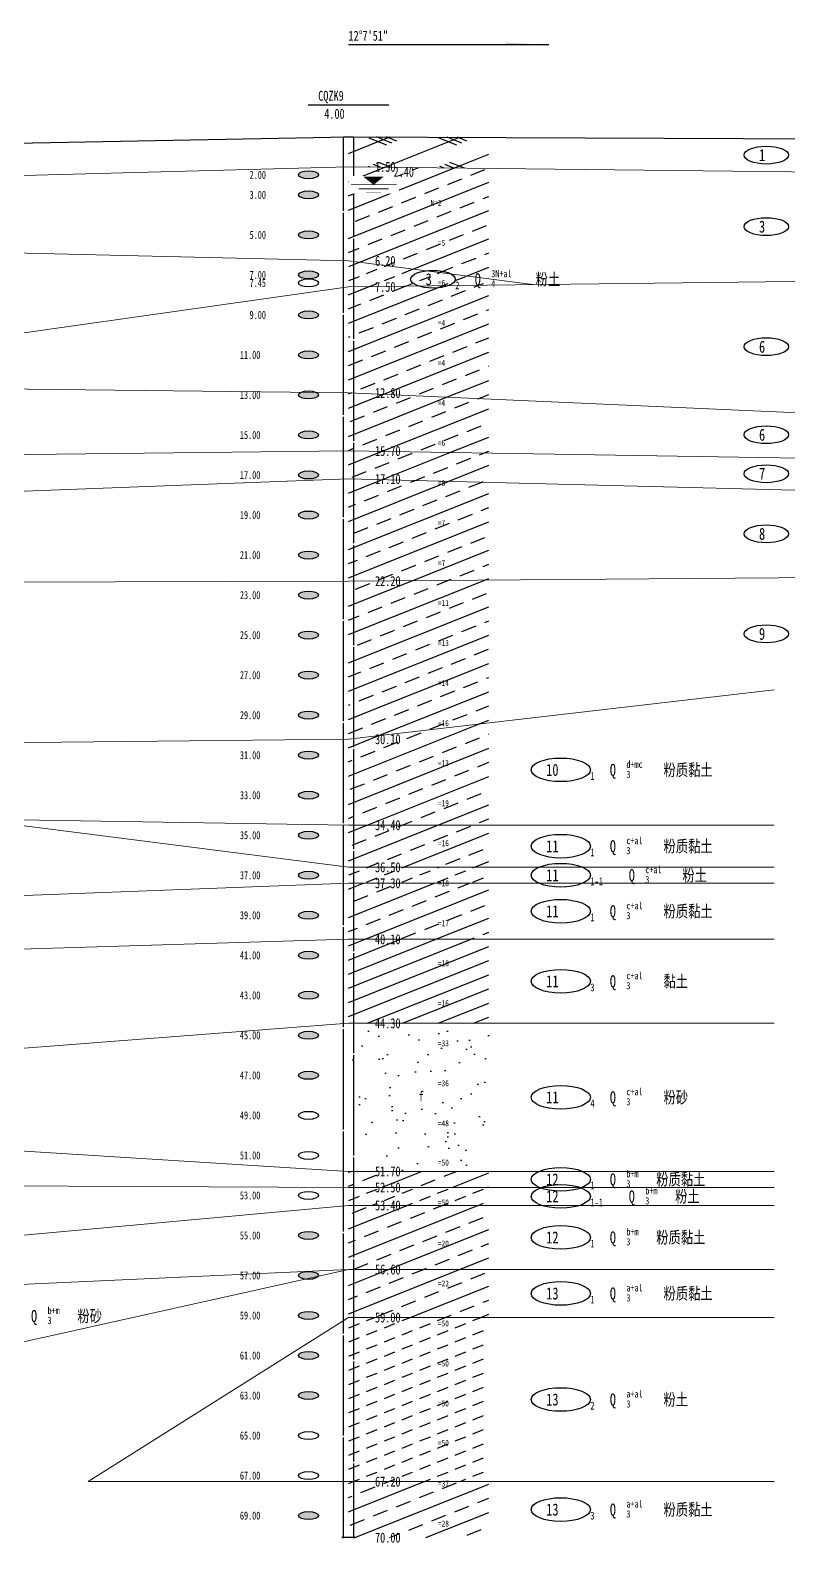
# Model space of a CAD drawing. Header units: millimetres. Extents: x 946 to 3601, y 223 to 2569.
# Drawn here: x 1932.4 to 1970.3, y 267.2 to 342.8 of the extents above; entities that cross this region are included whole.
import ezdxf

# ---------------------------------------------------------------- set-up
doc = ezdxf.new("R2010")
doc.units = ezdxf.units.MM
doc.linetypes.add('sx', pattern=[10, 5, 0, 5, 0])
for name, color, linetype in [('GiCAD_PouMian', 7, 'Continuous'), ('GICAD_QUYANG', 7, 'Continuous'), ('地形线', 7, 'Continuous'), ('地质-地层符号', 3, 'Continuous'), ('地质-地面线', 7, 'Continuous'), ('地质-填充花纹', 8, 'Continuous'), ('地质-标贯', 7, 'Continuous'), ('地质-水位线', 5, 'Continuous'), ('地质-钻孔', 7, 'Continuous')]:
    doc.layers.add(name, color=color, linetype=linetype)
doc.layers.add('地质-地层线', color=7, linetype='Continuous', lineweight=15)
doc.layers.add('地质-文字', color=7, linetype='Continuous', lineweight=15)
doc.styles.add('LZ_FONTS_FS', font='', dxfattribs={"width": 0.7})
doc.styles.add('LZ_PMT_LINE', font='', dxfattribs={"height": 2})
doc.styles.add('剖线方向', font='', dxfattribs={"width": 0.7, "height": 2.5})
doc.styles.add('叠加符号', font='', dxfattribs={"width": 0.7, "height": 2.5})
doc.styles.add('地下水位', font='', dxfattribs={"width": 0.7, "height": 2.5})
doc.styles.add('地层编号', font='', dxfattribs={"width": 0.7, "height": 3})
doc.styles.add('层底标注', font='', dxfattribs={"width": 0.7, "height": 2.5})
doc.styles.add('岩土名称', font='', dxfattribs={"width": 0.7, "height": 3})
doc.styles.add('时代', font='', dxfattribs={"width": 0.7, "height": 3})
doc.styles.add('标贯动探', font='', dxfattribs={"width": 0.7, "height": 1.5})
doc.styles.add('钻孔标注', font='', dxfattribs={"width": 0.7, "height": 2.5})
doc.styles.get('LZ_FONTS_FS').set_extended_font_data('仿宋_GB2312')
doc.styles.get('LZ_PMT_LINE').set_extended_font_data('仿宋_GB2312')
doc.styles.get('剖线方向').set_extended_font_data('仿宋_GB2312')
doc.styles.get('叠加符号').set_extended_font_data('仿宋_GB2312')
doc.styles.get('地下水位').set_extended_font_data('仿宋_GB2312')
doc.styles.get('地层编号').set_extended_font_data('仿宋_GB2312')
doc.styles.get('层底标注').set_extended_font_data('仿宋_GB2312')
doc.styles.get('岩土名称').set_extended_font_data('仿宋_GB2312')
doc.styles.get('时代').set_extended_font_data('仿宋_GB2312')
doc.styles.get('标贯动探').set_extended_font_data('仿宋_GB2312')
doc.styles.get('钻孔标注').set_extended_font_data('仿宋_GB2312')
doc.linetypes.add('swx', pattern='A,7,-1.5,["●",LZ_PMT_LINE,S=0.05,R=0,X=0,Y=0],-1.5', length=10)
pattern_1 = [(21.80141, (207.059, -62.8771), (-1.7677652, 0.7071061), []), (21.80141, (208.809, -62.8771), (-1.7677652, 0.7071061), [0.76157655, -0.4759851])]
pattern_2 = [(21.80141, (207.059, -62.8771), (-0.88388348, 0.3535534), [0.571183, -0.38078866])]

# ---------------------------------------------------------------- blocks, each defined once
blk = doc.blocks.new('pxfx')
blk.add_hatch(color=7).paths.add_polyline_path([(15.69, 0), (15.69, 0.52), (20.1, 0)])
at = {"color": 7, "linetype": 'Continuous'}
blk.add_wipeout([(-10.23, -0.22), (10.32, -0.22), (10.32, 0.73), (-10.23, 0.73)], dxfattribs=at)
at = {"layer": '地形线', "color": 7}
blk.add_line((20, 0), (0, 0), dxfattribs=at)
blk = doc.blocks.new('shuiweifh')
at = {"color": 7, "linetype": 'swx'}
blk.add_wipeout([(-2.47, -2.24), (2.54, -2.24), (2.54, 2.22), (-2.47, 2.22)], dxfattribs=at).dxf.layer = '地质-水位线'
at = {"color": 7}
blk.add_lwpolyline([(0, 0, 0, 2, 0), (0, 2, 2, 2, 0)], format="xyseb", dxfattribs=at)
for points, const_width in [([(-2.25, 0.02), (2.32, 0.02)], 0.075), ([(-1.5, -1), (1.5, -1)], 0.075), ([(-0.75, -2), (0.75, -2)], 0.05)]:
    blk.add_lwpolyline(points, dxfattribs=dict(at, const_width=const_width))
blk = doc.blocks.new('gkqy_yuan.dwg不标1')
at = {"layer": 'GiCAD_PouMian'}
h = blk.add_hatch(color=7, dxfattribs=at)
edge = h.paths.add_edge_path()
edge.add_arc((0, 0), 1, 0, 360)
at = {"layer": 'GICAD_QUYANG', "color": 7}
blk.add_circle((0, 0), 1, dxfattribs=at)
blk = doc.blocks.new('gkqy_rao.dwg不标1')
at = {"layer": 'GICAD_QUYANG', "color": 7}
blk.add_circle((0, 0), 1, dxfattribs=at)

msp = doc.modelspace()

# ---------------------------------------------------------------- hatches: boundary and pattern name
at = {"layer": '地质-填充花纹', "linetype": 'Continuous'}
h = msp.add_hatch(dxfattribs=at)
h.set_pattern_fill('GKZTT', color=256, scale=0.25, style=0, pattern_type=2)
h.set_pattern_definition([(21.80141, (207.059, -62.8771), (-1.767767, 0.7071068), []), (158.19859, (207.684, -62.977), (-3.535534, -1.4142136), [0.9519716, -2.855915]), (158.19859, (207.434, -63.077), (-3.535534, -1.4142136), [0.9519716, -2.855915]), (158.19859, (207.184, -63.177), (-3.535534, -1.4142136), [0.9519716, -2.855915]), (158.19859, (211.184, -62.977), (-3.535534, -1.4142136), [0.9519716, -2.855915]), (158.19859, (210.934, -63.077), (-3.535534, -1.4142136), [0.9519716, -2.855915]), (158.19859, (210.684, -63.177), (-3.535534, -1.4142136), [0.9519716, -2.855915])])
h.paths.add_polyline_path([(1955.288, 337.433), (1955.288, 335.884), (1948.288, 335.963), (1948.288, 337.463)])
h = msp.add_hatch(dxfattribs=at)
h.set_pattern_fill('GLYNT', color=256, scale=0.25, style=0, pattern_type=2)
h.set_pattern_definition(pattern_1)
h.paths.add_polyline_path([(1955.288, 335.884), (1955.288, 330.36), (1948.288, 331.263), (1948.288, 335.963)])
h = msp.add_hatch(dxfattribs=at)
h.set_pattern_fill('GKFT', color=256, scale=0.25, style=0, pattern_type=2)
h.set_pattern_definition(pattern_2)
h.paths.add_polyline_path([(1955.288, 330.36), (1955.288, 330.049), (1948.288, 329.963), (1948.288, 331.263)])
h = msp.add_hatch(dxfattribs=at)
h.set_pattern_fill('GLYNT', color=256, scale=0.25, style=0, pattern_type=2)
h.set_pattern_definition(pattern_1)
h.paths.add_polyline_path([(1955.288, 324.353), (1948.288, 324.663), (1948.288, 329.963), (1955.288, 330.049)])
h = msp.add_hatch(dxfattribs=at)
h.set_pattern_fill('GLYNT', color=256, scale=0.25, style=0, pattern_type=2)
h.set_pattern_definition(pattern_1)
h.paths.add_polyline_path([(1955.288, 324.353), (1955.288, 321.651), (1948.288, 321.763), (1948.288, 324.663)])
h = msp.add_hatch(dxfattribs=at)
h.set_pattern_fill('GLYNT', color=256, scale=0.25, style=0, pattern_type=2)
h.set_pattern_definition(pattern_1)
h.paths.add_polyline_path([(1955.288, 321.651), (1955.288, 320.185), (1948.288, 320.363), (1948.288, 321.763)])
h = msp.add_hatch(dxfattribs=at)
h.set_pattern_fill('GLYNT', color=256, scale=0.25, style=0, pattern_type=2)
h.set_pattern_definition(pattern_1)
h.paths.add_polyline_path([(1955.288, 320.185), (1955.288, 315.316), (1948.288, 315.263), (1948.288, 320.363)])
h = msp.add_hatch(dxfattribs=at)
h.set_pattern_fill('GLYNT', color=256, scale=0.25, style=0, pattern_type=2)
h.set_pattern_definition(pattern_1)
h.paths.add_polyline_path([(1955.288, 308.174), (1948.288, 307.363), (1948.288, 315.263), (1955.288, 315.316)])
h = msp.add_hatch(dxfattribs=at)
h.set_pattern_fill('GLYNT', color=256, scale=0.25, style=0, pattern_type=2)
h.set_pattern_definition(pattern_1)
h.paths.add_polyline_path([(1955.288, 303.063), (1948.288, 303.063), (1948.288, 307.363), (1955.288, 308.174)])
h = msp.add_hatch(dxfattribs=at)
h.set_pattern_fill('GLYNT', color=256, scale=0.25, style=0, pattern_type=2)
h.set_pattern_definition(pattern_1)
h.paths.add_polyline_path([(1955.288, 300.963), (1948.288, 300.963), (1948.288, 303.063), (1955.288, 303.063)])
h = msp.add_hatch(dxfattribs=at)
h.set_pattern_fill('GKFT', color=256, scale=0.25, style=0, pattern_type=2)
h.set_pattern_definition(pattern_2)
h.paths.add_polyline_path([(1955.288, 300.163), (1948.288, 300.163), (1948.288, 300.963), (1955.288, 300.963)])
h = msp.add_hatch(dxfattribs=at)
h.set_pattern_fill('GLYNT', color=256, scale=0.25, style=0, pattern_type=2)
h.set_pattern_definition(pattern_1)
h.paths.add_polyline_path([(1955.288, 297.363), (1948.288, 297.363), (1948.288, 300.163), (1955.288, 300.163)])
h = msp.add_hatch(dxfattribs=at)
h.set_pattern_fill('GKNXT', color=256, scale=0.25, style=0, pattern_type=2)
h.set_pattern_definition([(21.80141, (207.059, -62.8771), (-0.88388348, 0.3535534), [])])
h.paths.add_polyline_path([(1955.288, 293.163), (1948.288, 293.163), (1948.288, 297.363), (1955.288, 297.363)])
h = msp.add_hatch(dxfattribs=at)
h.set_pattern_fill('GLXS', color=256, scale=0.25, style=0, pattern_type=2)
h.set_pattern_definition([(17.062863, (207.05897, -62.8771), (2.79036967, 1.248899855), [-5.9751498, 0, -4.4813624, 0, -4.4813624, 0]), (3.01447, (207.059, -62.8771), (7.2145321, 1.8094251), [-2.978456, 0, -7.7439854, 0, -1.7870735, 0]), (345.966575, (201.6935, -62.8771), (11.07338644, -1.5019982), [-1.573447, 0, -6.293788, 0, -7.3427527, 0]), (17.06286, (207.059, -62.877), (-2.941879, 3.021541), [-3.983433, 0, -4.9792915, 0, -4.481362, 0]), (3.01447, (207.059, -62.877), (4.858372, 4.093388), [-3.574147, 0, -5.361221, 0, -1.7870735, 0]), (345.7037, (201.6935, -62.877), (5.2409553, 1.250378), [-2.088827, 0, -6.788688, 0, -10.444135, 0]), (339.87047, (201.6935, -62.877), (6.9800505, 1.196567), [-0.9422907, 0, -3.769163, 0, -3.769163, 0]), (17.06286, (207.059, -62.8771), (6.5425438, 3.7545058), [-1.4937875, 0, -1.4937875, 0, -4.4813624, 0]), (3.01447, (207.059, -62.877), (2.716851, 3.980613), [-3.574147, 0, -7.743985, 0, -1.787074, 0]), (345.7037, (201.6935, -62.877), (15.682466, 1.374167), [-6.266481, 0, -2.611034, 0, -2.611034, 0]), (339.87047, (201.6935, -62.877), (230427.237503, -84451.983463), [-1.187286, 0, -9.894053, 0, -0.94229, 0])])
h.paths.add_polyline_path([(1955.288, 285.763), (1948.288, 285.763), (1948.288, 293.163), (1955.288, 293.163)])
h = msp.add_hatch(dxfattribs=at)
h.set_pattern_fill('GLYNT', color=256, scale=0.25, style=0, pattern_type=2)
h.set_pattern_definition(pattern_1)
h.paths.add_polyline_path([(1955.288, 284.963), (1948.288, 284.963), (1948.288, 285.763), (1955.288, 285.763)])
h = msp.add_hatch(dxfattribs=at)
h.set_pattern_fill('GKFT', color=256, scale=0.25, style=0, pattern_type=2)
h.set_pattern_definition(pattern_2)
h.paths.add_polyline_path([(1955.288, 284.063), (1948.288, 284.063), (1948.288, 284.963), (1955.288, 284.963)])
h = msp.add_hatch(dxfattribs=at)
h.set_pattern_fill('GLYNT', color=256, scale=0.25, style=0, pattern_type=2)
h.set_pattern_definition(pattern_1)
h.paths.add_polyline_path([(1955.288, 280.863), (1948.288, 280.863), (1948.288, 284.063), (1955.288, 284.063)])
h = msp.add_hatch(dxfattribs=at)
h.set_pattern_fill('GLYNT', color=256, scale=0.25, style=0, pattern_type=2)
h.set_pattern_definition(pattern_1)
h.paths.add_polyline_path([(1955.288, 278.463), (1948.288, 278.463), (1948.288, 280.863), (1955.288, 280.863)])
h = msp.add_hatch(dxfattribs=at)
h.set_pattern_fill('GKFT', color=256, scale=0.25, style=0, pattern_type=2)
h.set_pattern_definition(pattern_2)
h.paths.add_polyline_path([(1955.288, 270.263), (1948.288, 270.263), (1948.288, 278.463), (1955.288, 278.463)])
h = msp.add_hatch(dxfattribs=at)
h.set_pattern_fill('GLYNT', color=256, scale=0.25, style=0, pattern_type=2)
h.set_pattern_definition(pattern_1)
h.paths.add_polyline_path([(1955.288, 267.463), (1948.288, 267.463), (1948.288, 270.263), (1955.288, 270.263)])

# ---------------------------------------------------------------- linework, layer by layer
at = {"layer": '地质-地层符号', "color": 7, "linetype": 'Continuous'}
for centre, major_axis in [((1969.151, 336.549), (-1.113, 0)), ((1969.151, 332.974), (-1.113, 0)), ((1952.505, 330.344), (-1.113, 0)), ((1969.151, 326.974), (-1.113, 0)), ((1969.151, 322.574), (-1.113, 0)), ((1969.151, 320.624), (-1.113, 0)), ((1969.151, 317.624), (-1.113, 0)), ((1969.151, 312.625), (-1.113, 0)), ((1958.89, 305.828), (-1.476, 0)), ((1958.89, 302.013), (-1.476, 0)), ((1958.89, 300.563), (-1.476, 0)), ((1958.89, 298.763), (-1.476, 0)), ((1958.89, 295.263), (-1.476, 0)), ((1958.89, 289.463), (-1.476, 0)), ((1958.89, 285.363), (-1.476, 0)), ((1958.89, 284.513), (-1.476, 0)), ((1958.89, 282.463), (-1.476, 0)), ((1958.89, 279.663), (-1.476, 0)), ((1958.89, 274.363), (-1.476, 0)), ((1958.89, 268.863), (-1.476, 0))]:
    msp.add_ellipse(centre, major_axis=major_axis, ratio=0.4, dxfattribs=at)
at = {"layer": '地质-地层线', "color": 7}
for p, q in [((1922.288, 335.278), (1948.288, 335.963)), ((1948.288, 335.963), (1990.788, 335.485)), ((1922.288, 331.878), (1948.288, 331.263)), ((1948.288, 331.263), (1957.496, 330.076)), ((1948.288, 329.963), (1990.788, 330.485)), ((1922.288, 326.278), (1948.288, 329.963)), ((1922.288, 324.978), (1948.288, 324.663)), ((1948.288, 324.663), (1990.788, 322.785)), ((1922.288, 321.478), (1948.288, 321.763)), ((1948.288, 321.763), (1990.788, 321.085)), ((1922.288, 319.378), (1948.288, 320.363)), ((1948.288, 320.363), (1990.788, 319.285)), ((1922.288, 315.178), (1948.288, 315.263)), ((1948.288, 315.263), (1990.788, 315.585)), ((1948.288, 307.363), (1969.538, 309.824)), ((1922.288, 307.078), (1948.288, 307.363)), ((1922.288, 303.478), (1948.288, 303.063)), ((1929.461, 303.363), (1948.288, 300.963)), ((1969.538, 303.063), (1948.288, 303.063)), ((1969.538, 300.963), (1948.288, 300.963)), ((1922.288, 299.178), (1948.288, 300.163)), ((1969.538, 300.163), (1948.288, 300.163)), ((1922.288, 296.578), (1948.288, 297.363)), ((1969.538, 297.363), (1948.288, 297.363)), ((1922.288, 291.178), (1948.288, 293.163)), ((1969.538, 293.163), (1948.288, 293.163)), ((1922.288, 287.378), (1948.288, 285.763)), ((1969.538, 285.763), (1948.288, 285.763)), ((1922.288, 285.078), (1948.288, 284.963)), ((1969.538, 284.963), (1948.288, 284.963)), ((1922.288, 281.678), (1948.288, 284.063)), ((1969.538, 284.063), (1948.288, 284.063)), ((1922.288, 279.678), (1948.288, 280.863)), ((1922.288, 275.078), (1948.288, 280.863)), ((1969.538, 280.863), (1948.288, 280.863)), ((1935.288, 270.263), (1948.288, 278.463)), ((1969.538, 278.463), (1948.288, 278.463)), ((1935.288, 270.263), (1948.288, 270.263)), ((1948.288, 270.263), (1969.538, 270.263))]:
    msp.add_line(p, q, dxfattribs=at)
at = {"layer": '地质-地面线', "color": 7, "linetype": 'Continuous'}
for p, q in [((1922.288, 336.978), (1948.288, 337.463)), ((1948.288, 337.463), (1990.788, 337.285))]:
    msp.add_line(p, q, dxfattribs=at)
at = {"layer": '地质-钻孔', "color": 7, "linetype": 'Continuous'}
msp.add_line((1946.275, 339.063), (1950.302, 339.063), dxfattribs=at)
at = {"layer": '地质-钻孔', "color": 7, "linetype": 'sx'}
for p, q in [((1948.038, 337.463), (1948.538, 337.463)), ((1948.038, 267.463), (1948.038, 337.463)), ((1948.538, 337.463), (1948.538, 267.463)), ((1948.613, 267.463), (1947.963, 267.463)), ((1947.963, 267.463), (1948.038, 267.463)), ((1948.538, 267.463), (1948.613, 267.463))]:
    msp.add_line(p, q, dxfattribs=at)

# ---------------------------------------------------------------- block references
at = {"color": 7, "linetype": 'Continuous', "xscale": 0.5, "yscale": 0.2}
for name, p in [('pxfx', (1948.288, 342.063)), ('gkqy_yuan.dwg不标1', (1946.288, 335.563)), ('gkqy_yuan.dwg不标1', (1946.288, 334.563)), ('gkqy_yuan.dwg不标1', (1946.288, 332.563)), ('gkqy_yuan.dwg不标1', (1946.288, 330.563)), ('gkqy_rao.dwg不标1', (1946.288, 330.163)), ('gkqy_yuan.dwg不标1', (1946.288, 328.563)), ('gkqy_yuan.dwg不标1', (1946.288, 326.563)), ('gkqy_yuan.dwg不标1', (1946.288, 324.563)), ('gkqy_yuan.dwg不标1', (1946.288, 322.563)), ('gkqy_yuan.dwg不标1', (1946.288, 320.563)), ('gkqy_yuan.dwg不标1', (1946.288, 318.563)), ('gkqy_yuan.dwg不标1', (1946.288, 316.563)), ('gkqy_yuan.dwg不标1', (1946.288, 314.563)), ('gkqy_yuan.dwg不标1', (1946.288, 312.563)), ('gkqy_yuan.dwg不标1', (1946.288, 310.563)), ('gkqy_yuan.dwg不标1', (1946.288, 308.563)), ('gkqy_yuan.dwg不标1', (1946.288, 306.563)), ('gkqy_yuan.dwg不标1', (1946.288, 304.563)), ('gkqy_yuan.dwg不标1', (1946.288, 302.563)), ('gkqy_yuan.dwg不标1', (1946.288, 300.563)), ('gkqy_yuan.dwg不标1', (1946.288, 298.563)), ('gkqy_yuan.dwg不标1', (1946.288, 296.563)), ('gkqy_yuan.dwg不标1', (1946.288, 294.563)), ('gkqy_yuan.dwg不标1', (1946.288, 292.563)), ('gkqy_yuan.dwg不标1', (1946.288, 290.563)), ('gkqy_rao.dwg不标1', (1946.288, 288.563)), ('gkqy_rao.dwg不标1', (1946.288, 286.563)), ('gkqy_rao.dwg不标1', (1946.288, 284.563)), ('gkqy_yuan.dwg不标1', (1946.288, 282.563)), ('gkqy_yuan.dwg不标1', (1946.288, 280.563)), ('gkqy_yuan.dwg不标1', (1946.288, 278.563)), ('gkqy_yuan.dwg不标1', (1946.288, 276.563)), ('gkqy_yuan.dwg不标1', (1946.288, 274.563)), ('gkqy_rao.dwg不标1', (1946.288, 272.563)), ('gkqy_rao.dwg不标1', (1946.288, 270.563)), ('gkqy_yuan.dwg不标1', (1946.288, 268.563))]:
    msp.add_blockref(name, p, dxfattribs=at)

# ---------------------------------------------------------------- texts
at = {"color": 7, "linetype": 'Continuous', "style": 'LZ_FONTS_FS', "width": 0.75}
for s, p in [('2.00', (1943.351, 335.363)), ('3.00', (1943.351, 334.363)), ('5.00', (1943.351, 332.363)), ('7.00', (1943.351, 330.363)), ('7.45', (1943.351, 329.963)), ('9.00', (1943.351, 328.363)), ('11.00', (1942.866, 326.363)), ('13.00', (1942.866, 324.363)), ('15.00', (1942.866, 322.363)), ('17.00', (1942.866, 320.363)), ('19.00', (1942.866, 318.363)), ('21.00', (1942.866, 316.363)), ('23.00', (1942.866, 314.363)), ('25.00', (1942.866, 312.363)), ('27.00', (1942.866, 310.363)), ('29.00', (1942.866, 308.363)), ('31.00', (1942.866, 306.363)), ('33.00', (1942.866, 304.363)), ('35.00', (1942.866, 302.363)), ('37.00', (1942.866, 300.363)), ('39.00', (1942.866, 298.363)), ('41.00', (1942.866, 296.363)), ('43.00', (1942.866, 294.363)), ('45.00', (1942.866, 292.363)), ('47.00', (1942.866, 290.363)), ('49.00', (1942.866, 288.363)), ('51.00', (1942.866, 286.363)), ('53.00', (1942.866, 284.363)), ('55.00', (1942.866, 282.363)), ('57.00', (1942.866, 280.363)), ('59.00', (1942.866, 278.363)), ('61.00', (1942.866, 276.363)), ('63.00', (1942.866, 274.363)), ('65.00', (1942.866, 272.363)), ('67.00', (1942.866, 270.363)), ('69.00', (1942.866, 268.363))]:
    msp.add_text(s, height=0.4, dxfattribs=at).set_placement(p)
at = {"layer": '地质-地层符号', "color": 7, "linetype": 'Continuous', "width": 0.75}
for s, height, style, p in [('1', 0.6, '地层编号', (1968.788, 336.249)), ('3', 0.6, '地层编号', (1968.788, 332.674)), ('3', 0.6, '地层编号', (1952.142, 330.044)), ('Q', 0.6, '时代', (1954.591, 330.044)), ('3N+al', 0.36, '时代', (1955.417, 330.444)), ('粉土', 0.6, '岩土名称', (1957.634, 330.044)), ('2', 0.39, '地层编号', (1953.619, 329.844)), ('4', 0.36, '时代', (1955.417, 329.944)), ('6', 0.6, '地层编号', (1968.788, 326.674)), ('6', 0.6, '地层编号', (1968.788, 322.274)), ('7', 0.6, '地层编号', (1968.788, 320.324)), ('8', 0.6, '地层编号', (1968.788, 317.324)), ('9', 0.6, '地层编号', (1968.788, 312.325)), ('10', 0.6, '地层编号', (1958.163, 305.528)), ('Q', 0.6, '时代', (1961.338, 305.528)), ('d+mc', 0.36, '时代', (1962.165, 305.928)), ('粉质黏土', 0.6, '岩土名称', (1964.018, 305.528)), ('1', 0.39, '地层编号', (1960.366, 305.328)), ('3', 0.36, '时代', (1962.165, 305.428)), ('c+al', 0.36, '时代', (1962.165, 302.113)), ('粉质黏土', 0.6, '岩土名称', (1964.018, 301.713)), ('11', 0.6, '地层编号', (1958.163, 301.713)), ('1', 0.39, '地层编号', (1960.366, 301.513)), ('Q', 0.6, '时代', (1961.338, 301.713)), ('3', 0.36, '时代', (1962.165, 301.613)), ('11', 0.6, '地层编号', (1958.163, 300.263)), ('Q', 0.6, '时代', (1962.283, 300.263)), ('c+al', 0.36, '时代', (1963.109, 300.663)), ('粉土', 0.6, '岩土名称', (1964.962, 300.263)), ('1-1', 0.39, '地层编号', (1960.366, 300.063)), ('3', 0.36, '时代', (1963.109, 300.163)), ('11', 0.6, '地层编号', (1958.163, 298.463)), ('1', 0.39, '地层编号', (1960.366, 298.263)), ('Q', 0.6, '时代', (1961.338, 298.463)), ('3', 0.36, '时代', (1962.165, 298.363)), ('c+al', 0.36, '时代', (1962.165, 298.863)), ('粉质黏土', 0.6, '岩土名称', (1964.018, 298.463)), ('11', 0.6, '地层编号', (1958.163, 294.963)), ('Q', 0.6, '时代', (1961.338, 294.963)), ('c+al', 0.36, '时代', (1962.165, 295.363)), ('黏土', 0.6, '岩土名称', (1964.018, 294.963)), ('3', 0.39, '地层编号', (1960.366, 294.763)), ('3', 0.36, '时代', (1962.165, 294.863)), ('11', 0.6, '地层编号', (1958.163, 289.163)), ('Q', 0.6, '时代', (1961.338, 289.163)), ('c+al', 0.36, '时代', (1962.165, 289.563)), ('粉砂', 0.6, '岩土名称', (1964.018, 289.163)), ('4', 0.39, '地层编号', (1960.366, 288.963)), ('3', 0.36, '时代', (1962.165, 289.063)), ('b+m', 0.36, '时代', (1962.165, 285.463)), ('粉质黏土', 0.6, '岩土名称', (1963.654, 285.063)), ('12', 0.6, '地层编号', (1958.163, 285.063)), ('1', 0.39, '地层编号', (1960.366, 284.863)), ('Q', 0.6, '时代', (1961.338, 285.063)), ('3', 0.36, '时代', (1962.165, 284.963)), ('b+m', 0.36, '时代', (1963.109, 284.613)), ('12', 0.6, '地层编号', (1958.163, 284.213)), ('1-1', 0.39, '地层编号', (1960.366, 284.013)), ('Q', 0.6, '时代', (1962.283, 284.213)), ('3', 0.36, '时代', (1963.109, 284.113)), ('粉土', 0.6, '岩土名称', (1964.599, 284.213)), ('12', 0.6, '地层编号', (1958.163, 282.163)), ('Q', 0.6, '时代', (1961.338, 282.163)), ('b+m', 0.36, '时代', (1962.165, 282.563)), ('粉质黏土', 0.6, '岩土名称', (1963.654, 282.163)), ('1', 0.39, '地层编号', (1960.366, 281.963)), ('3', 0.36, '时代', (1962.165, 282.063)), ('13', 0.6, '地层编号', (1958.163, 279.363)), ('Q', 0.6, '时代', (1961.338, 279.363)), ('a+al', 0.36, '时代', (1962.165, 279.763)), ('粉质黏土', 0.6, '岩土名称', (1964.018, 279.363)), ('b+m', 0.36, '时代', (1933.261, 278.634)), ('粉砂', 0.6, '岩土名称', (1934.751, 278.234)), ('1', 0.39, '地层编号', (1960.366, 279.163)), ('3', 0.36, '时代', (1962.165, 279.263)), ('Q', 0.6, '时代', (1932.435, 278.234)), ('3', 0.36, '时代', (1933.261, 278.134)), ('13', 0.6, '地层编号', (1958.163, 274.063)), ('Q', 0.6, '时代', (1961.338, 274.063)), ('a+al', 0.36, '时代', (1962.165, 274.463)), ('粉土', 0.6, '岩土名称', (1964.018, 274.063)), ('2', 0.39, '地层编号', (1960.366, 273.863)), ('3', 0.36, '时代', (1962.165, 273.963)), ('13', 0.6, '地层编号', (1958.163, 268.563)), ('Q', 0.6, '时代', (1961.338, 268.563)), ('a+al', 0.36, '时代', (1962.165, 268.963)), ('粉质黏土', 0.6, '岩土名称', (1964.018, 268.563)), ('3', 0.39, '地层编号', (1960.366, 268.363)), ('3', 0.36, '时代', (1962.165, 268.463))]:
    msp.add_text(s, height=height, dxfattribs=dict(at, style=style)).set_placement(p)
at = {"layer": '地质-填充花纹', "linetype": 'Continuous', "style": '叠加符号', "width": 0.75}
msp.add_text('f', height=0.5, dxfattribs=at).set_placement((1951.788, 289.263))
at = {"layer": '地质-文字', "color": 7, "linetype": 'Continuous', "style": '层底标注', "width": 0.75}
for s, p in [('1.50', (1949.613, 335.713)), ('6.20', (1949.613, 331.013)), ('7.50', (1949.613, 329.713)), ('12.80', (1949.613, 324.413)), ('15.70', (1949.613, 321.513)), ('17.10', (1949.613, 320.113)), ('22.20', (1949.613, 315.013)), ('30.10', (1949.613, 307.113)), ('34.40', (1949.613, 302.813)), ('36.50', (1949.613, 300.713)), ('37.30', (1949.613, 299.913)), ('40.10', (1949.613, 297.113)), ('44.30', (1949.613, 292.913)), ('51.70', (1949.613, 285.513)), ('52.50', (1949.613, 284.713)), ('53.40', (1949.613, 283.813)), ('56.60', (1949.613, 280.613)), ('59.00', (1949.613, 278.213)), ('67.20', (1949.613, 270.013)), ('70.00', (1949.613, 267.213))]:
    msp.add_text(s, height=0.5, dxfattribs=at).set_placement(p)
at = {"layer": '地质-标贯', "color": 7, "linetype": 'Continuous', "style": '标贯动探', "width": 0.75}
for s, p in [('N=2', (1952.388, 334.013)), ('=5', (1952.751, 332.013)), ('=6', (1952.751, 330.013)), ('=4', (1952.751, 328.013)), ('=4', (1952.751, 326.013)), ('=4', (1952.751, 324.013)), ('=6', (1952.751, 322.013)), ('=8', (1952.751, 320.013)), ('=7', (1952.751, 318.013)), ('=7', (1952.751, 316.013)), ('=11', (1952.751, 314.013)), ('=13', (1952.751, 312.013)), ('=14', (1952.751, 310.013)), ('=16', (1952.751, 308.013)), ('=13', (1952.751, 306.013)), ('=19', (1952.751, 304.013)), ('=16', (1952.751, 302.013)), ('=18', (1952.751, 300.013)), ('=17', (1952.751, 298.013)), ('=18', (1952.751, 296.013)), ('=16', (1952.751, 294.013)), ('=33', (1952.751, 292.013)), ('=36', (1952.751, 290.013)), ('=48', (1952.751, 288.013)), ('=50', (1952.751, 286.053)), ('=50', (1952.751, 284.063)), ('=20', (1952.751, 282.013)), ('=22', (1952.751, 280.013)), ('=50', (1952.751, 278.013)), ('=50', (1952.751, 276.013)), ('=50', (1952.751, 274.013)), ('=50', (1952.751, 272.043)), ('=37', (1952.751, 270.013)), ('=28', (1952.751, 268.013))]:
    msp.add_text(s, height=0.3, dxfattribs=at).set_placement(p)
at = {"layer": '地质-钻孔', "color": 7, "linetype": 'Continuous', "style": '钻孔标注', "width": 0.75}
for s, p in [('CQZK9', (1946.775, 339.263)), ('4.00', (1947.077, 338.363))]:
    msp.add_text(s, height=0.5, dxfattribs=at).set_placement(p)

# ---------------------------------------------------------------- next in the draw order: block references
at = {"layer": '地质-水位线', "color": 7, "linetype": 'swx', "xscale": 0.5, "yscale": 0.2}
msp.add_blockref('shuiweifh', (1949.538, 335.063), dxfattribs=at)

# ---------------------------------------------------------------- next in the draw order: texts
at = {"color": 7, "linetype": 'Continuous', "style": '剖线方向', "width": 0.75}
msp.add_text('12°7\'51"', height=0.5, dxfattribs=at).set_placement((1948.288, 342.263))

# ---------------------------------------------------------------- next in the draw order: texts
at = {"layer": '地质-水位线', "color": 7, "linetype": 'swx', "style": '地下水位', "width": 0.75}
msp.add_text('2.40', height=0.5, dxfattribs=at).set_placement((1950.538, 335.463))

doc.saveas('drawing.dxf')
